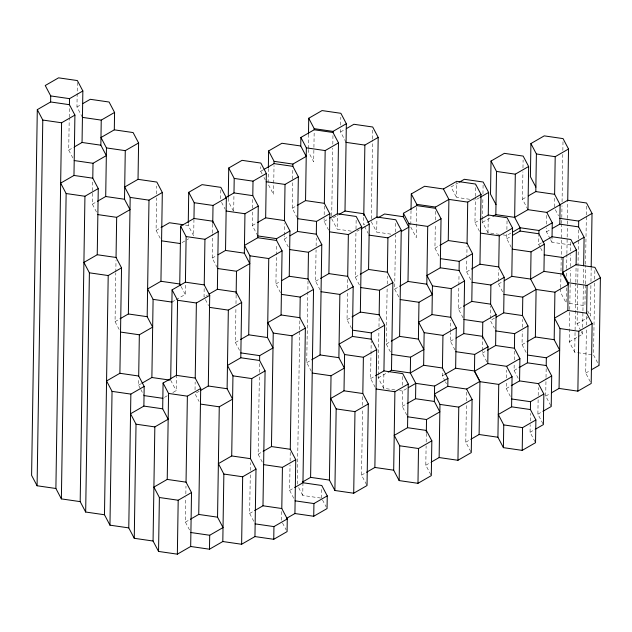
<?xml version="1.0" encoding="UTF-8"?>
<svg xmlns="http://www.w3.org/2000/svg" width="632" height="632" viewBox="0 0 632 632"><rect width="100%" height="100%" fill="white"/><g stroke="black" fill="none" stroke-linecap="round" stroke-linejoin="round"><path stroke-width="0.47" stroke-dasharray="3.16 2.37" d="M72.838 157.953L68.722 150.147L69.22 118.231M69.236 117.26L69.417 105.655M82.444 117.386L76.954 106.982L77.341 82.523M96.491 212.004L92.383 204.199L92.572 191.67M92.588 190.706L92.722 182.032M119.156 329.454L115.048 321.649L115.806 273.024M115.822 272.052L116.004 260.376M140.383 388.656L138.55 385.18L138.653 378.766M160.196 238.225L156.08 230.419L156.594 197.856M156.649 193.905L156.775 186.013M172.836 392.559L176.17 390.639L176.407 375.353M176.067 299.687L185.231 294.409L185.389 284.06M193.961 219.446L193.7 235.878L188.218 225.466L188.249 223.523M189.529 529.924L185.413 522.119L185.792 497.747M185.855 493.845L185.974 486.048M195.035 389.778L195.154 381.981M204.168 288.619L204.041 296.977L207.375 295.057M217.234 267.66L212.202 258.117L212.581 233.832M212.597 232.86L212.731 224.115M220.687 198.717L220.837 189.252M228.255 198.25L228.207 201.174L233.698 211.586M233.714 210.614L233.966 194.182M239.496 350.302L235.388 342.497L235.933 307.555M235.989 303.676L236.131 294.939M257.809 235.926L252.326 225.521L252.587 209.145M252.603 208.181L252.753 198.543M253.772 521.274L249.664 513.468L250.272 474.34M250.327 470.421L250.454 462.6M262.106 173.903L260.732 171.296L260.803 166.73M262.256 462.039L258.14 454.234L259.357 376.285M259.42 372.335L259.57 362.468M268.339 168.491L268.094 184.094L273.577 194.498L274.027 165.545M280.482 292.624L275.915 283.958L276.35 255.921M276.366 254.957L276.532 244.323M288.287 246.946L284.171 239.141L284.218 236.21M284.234 235.23L284.416 223.499M281.611 520.239L281.746 511.446M297.238 217.819L292.213 208.276L292.656 179.994M292.671 179.022L292.821 169.273M293.746 498.237L289.638 490.432L290.033 464.954M290.096 461.036L290.23 452.22M297.293 484.057L299.687 330.497M299.702 329.517L299.884 317.699M320.629 498.04L302.76 495.449L302.957 482.753M308.25 149.46L308.219 151.411L313.701 161.816L313.914 148.283M308.266 148.488L308.495 133.858M311.315 371.3L306.741 362.634L308.021 280.971M313.93 147.319L314.167 131.717M320.14 289.962L315.573 281.295L316.063 249.893M316.118 245.967L316.245 238.114M328.632 230.103L324.066 221.429L324.105 218.569M324.169 214.762L324.303 206.182M321.57 498.174L321.704 489.381M331.713 215.765L332.764 148.165M332.827 144.246L332.961 135.43M351.258 231.154L337.148 229.116L337.385 213.75M346.06 142.366L340.577 131.962L340.624 129.015M340.688 125.089L340.806 117.228M351.597 328.435L347.031 319.76L347.458 292.126M347.521 288.184L347.655 279.297M359.363 284.945L355.255 277.14L355.958 231.841L359.292 229.922M356.006 228.958L356.164 218.395M363.74 217.408L363.629 224.723L366.963 222.804M366.568 484.673L361.543 475.138L362.57 409.267M362.634 405.341L362.768 396.493M371.284 218.727L372.509 139.83M372.525 138.843L372.667 129.963M375.179 387.266L370.605 378.592L370.976 354.939M370.992 353.952L371.189 341.138M390.821 234.14L376.719 232.094L376.925 218.925M394.945 389.944L383.663 388.309L378.181 377.904L378.213 375.929M378.228 374.942L378.916 330.583M378.979 326.641L379.113 317.77M383.663 388.309L383.901 372.841M390.378 351.866L386.263 344.061L387.139 287.939M387.203 284.005L387.321 276.129M398.792 296.945L394.684 289.14L395.529 234.82M395.569 231.999L395.735 221.65M406.803 415.074L402.228 406.4L402.497 389.107M402.56 385.236L402.71 375.574M411.021 210.519L410.768 227.093L416.251 237.506L416.733 206.569M430.834 474.766L425.81 465.231L426.11 445.892M426.173 442.029L426.324 432.359M439.043 256.031L434.934 248.226L435.314 223.902M435.377 220.007L435.511 211.254M445.062 381.12L442.321 375.914L442.408 370.636M454.993 349.962L450.418 341.288L450.553 332.653M450.569 331.697L450.75 320.179M469.655 199.285L456.494 197.374L456.723 182.253M463.051 317.762L458.484 309.095L458.84 285.956M458.856 284.993L459.022 274.383M470.737 279.684L466.621 271.878L466.819 259.057M466.835 258.069L467.024 246.235M470.816 451.73L465.784 442.187L466.369 404.796M466.432 400.854L466.566 391.998M479.514 231.352L474.948 222.677L475.343 197.271M475.359 196.323L475.533 184.979M499.28 234.346L487.999 232.71L482.508 222.306L482.54 220.339M482.556 219.359L482.895 197.737M482.959 193.811L483.093 184.963M486.861 361.86L482.295 353.185L482.319 351.313M482.334 350.381L482.508 339.147M487.999 232.71L488.26 215.978M490.393 318.591L490.582 306.07M502.598 291.818L498.49 284.013L498.514 282.117M498.529 281.169L498.711 269.777M511.32 247.404L506.753 238.73L506.832 233.469M506.896 229.535L507.038 220.679M510.348 396.382L506.24 388.577L506.327 382.771M506.406 377.936L506.524 370.194M518.193 378.299L514.077 370.494L514.187 363.716M514.243 359.845L514.377 351.139M527.973 209.674L522.49 199.262L522.917 171.778M522.972 167.851L523.099 160.007M526.156 352.451L522.04 344.645L522.253 331.073M522.308 327.202L522.435 319.444M535.083 441.823L530.051 432.28L530.169 424.704M530.232 420.92L530.351 413.344M540.091 247.041L538.717 244.434L538.875 234.748M542.92 423.732L537.895 414.197L538.124 399.4M538.188 395.458L538.306 387.574M550.132 238.778L546.475 231.833L546.538 227.947M546.593 224.06L546.735 215.315M550.764 405.649L545.732 396.106L546.009 378.355M546.024 377.375L546.167 368.495M570.767 244.971L551.957 242.246L552.044 236.755M554.422 206.972L554.572 197.231M560.71 288.587L560.647 292.537L566.13 302.941L566.375 287.149M560.726 287.6L561.706 224.447M561.722 223.459L561.801 218.53M561.816 217.542L561.998 205.7M562.061 201.758L562.804 154.39M562.859 150.44L563.001 141.56M566.548 276.287L566.651 269.374M566.667 268.387L566.888 254.57M566.904 253.582L567.346 224.953M567.362 223.965L567.734 200.265M591.671 354.71L574.741 352.253L569.258 341.849L569.748 310.533M569.764 309.554L570.372 270.409M570.435 266.499L570.617 254.759M570.68 250.841L570.822 241.313M574.741 352.253L575.815 283.334M575.831 282.346L576.108 264.626M580.753 330.694L577.103 323.758L577.3 311.039M577.316 310.059L577.727 283.642M577.743 282.662L578.414 239.607M578.422 238.627L578.596 227.86M578.422 336.564L582.586 334.162L582.625 331.231M582.688 327.313L583.36 284.258M583.376 283.278L583.636 266.649M585.264 284.937L584.94 305.675L568.95 303.352M585.279 283.95L585.572 265.195M585.587 264.208L586.338 215.828M586.354 214.84L586.496 205.961M590.28 381.736L585.706 373.07L586.401 328.893M586.457 324.967L586.599 316.134M590.904 285.474L590.422 316.079L587.681 310.873M590.959 281.524L591.181 267.699M594.673 283.104L593.551 354.979L599.033 365.391M594.736 279.17L594.87 270.306M76.954 106.982L81.125 104.58M68.722 150.147L73.723 147.272M92.383 204.199L96.546 201.798M156.08 230.419L160.251 228.026M260.732 171.296L263.228 169.858M340.577 131.962L345.578 129.078M182.04 242.593L186.203 240.2M187.04 239.718L188.707 238.754M252.326 225.521L256.489 223.12M292.213 208.276L296.376 205.874M212.202 258.117L216.365 255.723M115.048 321.649L119.211 319.255M171.904 302.088L175.238 300.168M284.171 239.141L288.334 236.739M324.066 221.429L328.229 219.028M333.333 217.748L338.325 214.864M275.915 283.958L280.079 281.556M458.5 182.648L451.003 186.969L456.494 197.374M315.573 281.295L319.737 278.894M138.55 385.18L141.055 383.743M479.459 197.705L475.296 200.107L473.415 199.831M235.388 342.497L239.552 340.103M355.255 277.14L359.418 274.738M164.51 397.354L167.843 395.435M474.948 222.677L479.941 219.794M434.934 248.226L439.098 245.824M482.508 222.306L492.502 216.547M522.49 199.262L526.654 196.86M199.135 391.279L194.972 393.681L199.088 401.486M394.684 289.14L398.847 286.738M347.031 319.76L351.195 317.359M510.972 233.034L506.801 235.436L503.04 234.891M506.753 238.73L510.917 236.328M306.741 362.634L310.912 360.232M466.621 271.878L470.785 269.485M546.475 231.833L550.638 229.432M538.717 244.434L542.051 242.514M386.263 344.061L390.426 341.659M498.49 284.013L503.483 281.137M458.484 309.095L462.648 306.694M370.605 378.592L374.776 376.19M378.181 377.904L386.507 373.101M450.418 341.288L455.419 338.404M258.14 454.234L262.304 451.833M494.524 318.117L490.361 320.519L494.469 328.324M406.637 388.641L402.473 391.034L399.653 390.631M185.413 522.119L189.576 519.725M442.321 375.914L444.817 374.476M482.295 353.185L486.458 350.784M402.228 406.4L407.229 403.516M522.04 344.645L526.203 342.244M577.103 323.758L587.926 317.517M249.664 513.468L253.827 511.067M289.638 490.432L293.801 488.03M514.077 370.494L518.24 368.093M569.258 341.849L577.585 337.046M506.24 388.577L510.403 386.184M361.543 475.138L365.707 472.736M425.81 465.231L430.811 462.348M465.784 442.187L469.947 439.785M545.732 396.106L549.895 393.704M585.706 373.07L589.877 370.668M537.895 414.197L542.058 411.795M530.051 432.28L535.051 429.404M185.397 225.063L188.218 225.466M555.323 209.682L558.522 215.757M550.591 239.639L551.957 242.246M540.55 247.902L542.833 252.239M581.211 331.563L582.586 334.162M371.237 221.69L376.719 232.094M364.546 226.461L368.195 233.398M445.521 381.981L446.437 383.719M331.666 218.704L337.148 229.116M263.931 177.371L265.306 179.97M221.571 202.343L225.229 209.279M322.486 499.912L326.144 506.848M205.408 299.576L208.607 305.651M298.652 487.643L302.76 495.449M181.115 286.604L185.231 294.409M282.512 522.948L286.162 529.885M170.687 380.227L176.17 390.639M140.841 389.517L144.033 395.593"/><path stroke-width="0.95" d="M61.375 498.893L66.139 193.534L60.648 183.13L73.976 175.451L74.916 115.095L69.433 104.691L50.623 101.965L37.304 109.644L31.6 475.351L37.083 485.763L55.893 488.489L61.375 498.893L80.185 501.626L85.668 512.031L104.478 514.756L109.96 525.168L128.77 527.894L134.253 538.298L153.062 541.024L158.545 551.436L177.355 554.161L190.682 546.483L209.484 549.208L222.812 541.529L241.622 544.255L254.949 536.576L273.751 539.301L287.078 531.623L287.276 518.927L281.793 508.515L282.433 467.372L295.76 459.685L290.278 449.281L292.047 335.79L305.367 328.111L299.884 317.699L300.208 297.087L313.535 289.409L308.045 279.004L308.463 252.279L321.791 244.592L316.308 234.188L316.506 221.413L329.833 213.735L324.342 203.322L325.172 150.574L338.491 142.895L333.009 132.491L333.025 131.393L346.352 123.714L340.869 113.302L322.059 110.576L308.732 118.255L308.495 133.858M37.083 485.763L42.786 120.048L37.304 109.644M50.623 101.965L50.718 95.93L45.235 85.517L58.563 77.839L77.373 80.564L82.855 90.976L82.049 142.469L74.552 146.79M55.893 488.489L61.596 122.774L74.916 115.095M69.433 104.691L69.528 98.655L82.855 90.976M80.185 501.626L84.941 196.26L98.268 188.581L92.786 178.177L93.015 163.285L106.342 155.606L100.859 145.194L101.246 120.112L114.574 112.433L109.091 102.029L90.281 99.303L82.784 103.616M85.668 512.031L89.396 272.819L83.914 262.414L97.241 254.736L116.043 257.461L121.534 267.865L119.89 373.283L106.563 380.97L112.046 391.374L109.96 525.168M97.241 254.736L98.268 188.581M97.375 201.316L105.702 196.513L106.46 147.92L100.978 137.515L114.305 129.837L133.115 132.562L138.598 142.966L138.029 179.338L124.701 187.017L130.184 197.421L128.367 313.97L120.04 318.773M104.478 514.756L108.206 275.544L121.534 267.865M114.305 129.837L114.574 112.433M116.043 257.461L116.675 217.329L129.995 209.65L124.512 199.246L125.27 150.645L138.598 142.966M128.77 527.894L130.856 394.099L144.183 386.421L138.692 376.016L139.34 334.786L152.66 327.107L147.177 316.695L148.994 200.154L162.321 192.468L156.839 182.063L138.029 179.338M134.253 538.298L136.03 424.183L130.548 413.77L143.875 406.092L162.685 408.817L168.167 419.229L154.84 426.908L136.03 424.183M143.875 406.092L144.183 386.421M141.884 383.261L151.877 377.502L153.094 299.363L147.612 288.95L160.939 281.272L179.749 283.997L180.657 285.735M153.062 541.024L154.84 426.908M160.939 281.272L162.321 192.468M158.545 551.436L159.382 497.51L153.9 487.098L167.227 479.419L186.037 482.153L191.52 492.557L190.682 546.483M162.685 408.817L163.08 383.032L176.407 375.353L195.217 378.078L200.7 388.49L198.74 514.44L190.406 519.243M167.227 479.419L168.57 393.444L163.08 383.032M170.703 379.255L172.094 289.859L185.421 282.18L204.231 284.906L209.713 295.318L208.299 386.002L200.802 390.315M176.407 375.353L177.576 300.271L172.094 289.859M179.749 283.997L180.649 226.153L193.969 218.475L212.779 221.208L218.261 231.612L217.368 289.298L209.034 294.101M177.355 554.161L178.192 500.236L191.52 492.557M185.421 282.18L186.132 236.566L180.649 226.153M188.265 222.543L188.731 192.318L202.058 184.639L220.868 187.364L226.351 197.769L225.529 250.438L218.032 254.759M186.037 482.153L187.372 396.169L200.7 388.49M193.969 218.475L194.214 202.722L188.731 192.318M195.217 378.078L196.386 302.997L209.713 295.318M204.231 284.906L204.942 239.291L218.261 231.612M212.747 223.143L213.023 205.447L226.351 197.769M209.484 549.208L209.706 535.257L223.033 527.578L217.542 517.166L219.265 406.811L232.592 399.132L227.109 388.727L228.334 310.115L241.661 302.436L236.171 292.024L217.368 289.298M222.812 541.529L223.862 474.047L218.38 463.635L231.707 455.956L250.517 458.682L256 469.094L254.949 536.576M228.27 197.271L228.729 168.025L242.056 160.338L260.858 163.072L266.349 173.476L265.653 217.835L257.327 222.638M225.656 197.729L233.982 192.926L234.211 178.429L228.729 168.025M231.707 455.956L232.955 375.85L227.473 365.446L240.792 357.767L259.602 360.493L265.085 370.905L262.983 505.79L254.657 510.593M236.147 293.967L236.494 271.254L249.822 263.576L244.339 253.163L244.955 213.742L258.275 206.064L252.792 195.659L253.021 181.155L266.349 173.476M240.792 357.767L241.661 302.436M241.622 544.255L242.672 476.773L256 469.094M240.381 339.621L248.716 334.818L249.94 255.818L244.458 245.406L257.785 237.727L276.595 240.452L282.077 250.865L281.074 314.973L267.755 322.652L273.237 333.064L271.468 446.555L263.141 451.351M250.517 458.682L251.765 378.584L265.085 370.905M257.785 237.727L258.275 206.064M259.602 360.493L259.681 355.634L273 347.956L267.518 337.543L268.75 258.543L282.077 250.865M268.347 167.512L268.608 150.937L281.935 143.259L300.745 145.984L306.228 156.388L292.9 164.075L274.091 161.342L268.608 150.937M264.065 169.376L274.059 163.617L274.091 161.342M276.595 240.452L276.618 238.651L289.946 230.972L284.463 220.568L285.024 184.433L298.351 176.755L292.869 166.342L292.9 164.075M273.751 539.301L273.948 526.606L287.276 518.927M281.746 280.592L289.243 276.271L289.946 230.972M290.001 235.783L297.498 231.462L298.351 176.755M286.588 518.335L294.923 513.532L295.76 459.685M300.745 145.984L300.879 137.444L314.199 129.765L333.009 132.491M297.206 205.4L305.54 200.597L306.362 147.849L300.879 137.444M294.63 487.548L302.957 482.753L305.367 328.111M314.199 129.765L314.215 128.667L308.732 118.255M302.278 482.161L310.604 477.358L313.535 289.409M294.923 513.532L313.733 516.265L313.93 503.562L327.25 495.883L321.767 485.479L302.957 482.753M311.742 359.75L320.068 354.955L321.791 244.592M320.566 278.412L328.893 273.617L329.833 213.735M327.25 495.883L327.052 508.578L313.733 516.265M367.792 222.322L376.956 217.045L395.758 219.77L401.249 230.182L387.922 237.861L387.384 272.187L392.867 282.599L379.548 290.278L379.161 314.807L384.643 325.219L371.324 332.898L371.221 339.163L376.704 349.575L363.384 357.254L362.815 393.538L368.298 403.951L367.026 485.542L353.707 493.221L334.897 490.495L329.414 480.083L331.034 375.764L344.361 368.085L338.878 357.68L339.866 294.425L353.185 286.746L347.703 276.342L348.358 234.567L361.678 226.888L356.195 216.476L337.385 213.75L329.896 218.072M337.385 213.75L338.491 142.895M334.897 490.495L336.169 408.904L330.686 398.492L344.005 390.813L362.815 393.538M339.163 214.382L344.993 211.025L346.352 123.714M344.005 390.813L344.574 354.528L339.092 344.116L352.411 336.437L371.221 339.163M352.411 336.437L353.185 286.746M353.707 493.221L354.979 411.63L368.298 403.951M352.024 316.885L360.351 312.082L361.678 226.888M363.771 215.583L364.869 145.091L378.197 137.413L372.714 127.008L353.904 124.275L346.407 128.596M360.248 274.264L368.575 269.461L369.286 224.163L363.803 213.75L344.993 211.025M376.956 217.045L378.197 137.413M366.544 472.254L374.871 467.451L376.704 349.575M375.606 375.708L383.932 370.913L384.643 325.219M388.174 372.145L391.5 370.226L392.867 282.599M399.163 480.589L399.701 445.789L394.218 435.385L407.545 427.698L426.355 430.432L431.838 440.836L431.293 475.635L417.973 483.314L399.163 480.589L393.681 470.184L394.897 391.722L408.225 384.043L402.742 373.638L383.932 370.913M391.263 341.185L399.59 336.382L401.249 230.182M401.36 231.462L408.849 227.141L403.366 216.737L403.421 213.284L416.749 205.605L435.559 208.331L441.041 218.735L440.275 267.802L426.948 275.481L432.43 285.893L431.988 314.578L418.661 322.257L424.143 332.661L423.638 365.272L410.31 372.951L391.5 370.226M399.677 286.257L408.003 281.453L408.904 223.689L403.421 213.284M407.545 427.698L408.225 384.043M411.037 209.548L411.282 193.945L424.609 186.266L443.419 188.992L456.738 181.313L475.548 184.038L481.031 194.443L479.949 264.2L471.614 269.003M441.041 218.735L427.714 226.422L426.813 284.187L432.296 294.591L418.977 302.27L418.4 339.108L423.882 349.512L410.555 357.199L410.31 372.951L415.793 383.355L415.556 398.721L407.229 403.516M416.749 205.605L416.764 204.349L411.282 193.945M417.973 483.314L418.51 448.515L431.838 440.836M426.324 432.359L426.521 419.537L439.848 411.851L434.366 401.446L434.603 386.081L447.93 378.402L442.447 367.998L442.953 335.395L456.28 327.708L450.798 317.303L451.24 288.619L464.567 280.94L459.085 270.528L459.227 261.364L472.554 253.677L467.064 243.273L467.712 202.121L481.031 194.443M435.559 208.331L435.574 207.075L448.902 199.396L467.712 202.121M431.64 461.866L439.137 457.544L439.967 404.409L434.484 393.997L447.804 386.318L466.613 389.051L479.941 381.365L474.458 370.96L455.648 368.235L445.655 373.994M439.927 245.342L448.262 240.547L448.902 199.396L443.419 188.992M447.804 386.318L447.93 378.402M455.648 368.235L456.28 327.708M439.137 457.544L457.947 460.278L458.777 407.134L472.096 399.456L466.613 389.051M456.249 337.93L463.746 333.609L464.567 280.94M463.477 306.212L471.804 301.409L472.554 253.677M472.096 399.456L471.267 452.599L457.947 460.278M474.45 371.276L487.778 363.59L506.588 366.323L512.07 376.727L498.743 384.406L479.933 381.681L474.45 371.276L474.711 354.426L488.038 346.739L482.556 336.335L463.746 333.609M470.785 439.311L479.111 434.508L479.941 381.365M482.524 338.207L482.777 322.225L496.096 314.546L490.614 304.142L490.914 285.016L504.241 277.337L498.751 266.925L499.241 235.815L512.568 228.128L507.077 217.724L488.275 214.998L480.778 219.32M488.275 214.998L488.623 192.428L483.14 182.016L464.33 179.291L459.338 182.174M487.778 363.59L488.038 346.739M493.339 216.065L495.836 214.627L514.646 217.353L527.973 209.674L528.644 166.485L523.162 156.08L504.352 153.347L491.024 161.034L490.511 194.182L495.994 204.594M495.836 214.627L496.507 171.438L491.024 161.034M487.288 350.31L495.614 345.507L496.096 314.546M511.233 385.702L519.559 380.899L538.369 383.624L543.852 394.036L530.532 401.715L530.406 409.552L535.889 419.956L535.533 442.692L522.214 450.371L503.404 447.646L497.921 437.233L498.743 384.406M496.191 317.161L503.688 312.84L504.241 277.337M503.404 447.646L503.759 424.909L498.277 414.505L511.596 406.826L530.406 409.552M504.32 280.655L511.809 276.334L512.568 228.128M511.596 406.826L512.07 376.727M528.644 166.485L515.317 174.163L514.646 217.353L520.128 227.757L520.081 231.051L512.584 235.373M519.559 380.899L519.907 358.644L514.424 348.232L514.653 333.657L527.981 325.978L522.49 315.565L522.783 297.151L536.102 289.472L554.912 292.197L568.239 284.519L562.757 274.106L563.009 257.572L576.337 249.893L570.854 239.481L552.044 236.755L542.888 242.04M522.214 450.371L522.569 427.643L535.889 419.956M519.077 367.611L527.404 362.815L527.981 325.978M559.407 205.068L567.734 200.265L568.531 149.01L563.049 138.606L544.239 135.872L530.912 143.551L530.398 176.707L535.881 187.119M527.973 209.674L546.775 212.399L552.265 222.804L538.938 230.483L538.883 233.777L544.373 244.181L531.046 251.868L530.619 279.06L536.102 289.472L535.367 336.967L527.041 341.77M528.312 195.904L535.81 191.583L536.394 153.963L530.912 143.551M511.809 276.334L530.619 279.06L543.947 271.381L544.373 244.181M543.852 394.036L543.378 424.601L535.881 428.923M542.888 411.313L551.222 406.518L551.697 375.945L546.214 365.541L546.332 357.783L559.66 350.096L554.177 339.692L554.912 292.197M552.044 236.755L552.265 222.804M552.305 228.476L559.802 224.155L560.102 204.721L554.62 194.308L555.204 156.689L568.531 149.01M559.059 388.427L559.992 328.545L554.509 318.141L567.836 310.462L586.646 313.188L592.129 323.592L591.197 383.474L577.869 391.153L559.059 388.427L551.562 392.748M567.836 310.462L568.263 282.709L562.78 272.305L576.108 264.626L594.917 267.352L600.4 277.764L599.033 365.391L591.536 369.704M576.108 264.626L576.337 249.893M583.652 265.669L584.094 237.292L578.612 226.88L578.699 221.082L592.026 213.403L586.543 202.998L567.734 200.265M577.869 391.153L578.801 331.271L592.129 323.592M586.646 313.188L587.073 285.443L600.4 277.764M591.197 266.712L592.026 213.403M161.081 227.544L169.408 222.74L183.517 224.787M377.897 217.843L384.556 214.003L403.366 216.737M360.951 228.958L369.286 224.163M480.296 197.224L488.623 192.428M512.631 232.078L520.128 227.757L538.938 230.483M546.775 212.399L560.102 204.721M573.264 243.533L584.094 237.292M408.304 387.677L415.793 383.355L434.603 386.081M506.588 366.323L519.907 358.644M538.369 383.624L551.697 375.945M536.394 153.963L555.204 156.689M314.215 128.667L333.025 131.393M50.718 95.93L69.528 98.655M346.06 142.366L364.869 145.091M496.507 171.438L515.317 174.163M306.362 147.849L325.172 150.574M82.444 117.386L101.246 120.112M42.786 120.048L61.596 122.774M535.81 191.583L554.62 194.308M274.059 163.617L292.869 166.342M82.049 142.469L100.859 145.194M106.46 147.92L125.27 150.645M559.889 218.356L578.699 221.082M559.802 224.155L578.612 226.88M266.214 181.708L285.024 184.433M416.764 204.349L435.574 207.075M234.211 178.429L253.021 181.155M74.213 160.552L93.015 163.285M520.081 231.051L538.883 233.777M305.54 200.597L324.342 203.322M233.982 192.926L252.792 195.659M480.431 233.082L499.241 235.815M408.904 223.689L427.714 226.422M73.976 175.451L92.786 178.177M194.214 202.722L213.023 205.447M512.236 249.134L531.046 251.868M297.696 218.688L316.506 221.413M448.262 240.547L467.064 243.273M544.207 254.846L563.009 257.572M226.145 211.017L244.955 213.742M130.184 197.421L148.994 200.154M265.653 217.835L284.463 220.568M105.702 196.513L124.512 199.246M369.112 235.136L387.922 237.861M66.139 193.534L84.941 196.26M329.548 231.833L348.358 234.567M297.498 231.462L316.308 234.188M543.947 271.381L562.757 274.106M479.949 264.2L498.751 266.925M440.417 258.63L459.227 261.364M257.809 235.926L276.618 238.651M568.263 282.709L587.073 285.443M97.865 214.603L116.675 217.329M440.275 267.802L459.085 270.528M289.654 249.545L308.463 252.279M186.132 236.566L204.942 239.291M472.104 282.291L490.914 285.016M368.575 269.461L387.384 272.187M161.571 240.832L180.373 243.557M225.529 250.438L244.339 253.163M249.94 255.818L268.75 258.543M503.973 294.425L522.783 297.151M408.003 281.453L426.813 284.187M432.43 285.893L451.24 288.619M328.893 273.617L347.703 276.342M471.804 301.409L490.614 304.142M289.243 276.271L308.045 279.004M360.738 287.552L379.548 290.278M217.692 268.529L236.494 271.254M503.688 312.84L522.49 315.565M400.167 299.544L418.977 302.27M321.056 291.7L339.866 294.425M559.992 328.545L578.801 331.271M431.988 314.578L450.798 317.303M463.967 319.5L482.777 322.225M281.398 294.362L300.208 297.087M495.844 330.931L514.653 333.657M535.367 336.967L554.177 339.692M360.351 312.082L379.161 314.807M89.396 272.819L108.206 275.544M424.143 332.661L442.953 335.395M495.614 345.507L514.424 348.232M281.074 314.973L299.884 317.699M177.576 300.271L196.386 302.997M209.524 307.381L228.334 310.115M153.094 299.363L171.904 302.088M399.59 336.382L418.4 339.108M527.523 355.05L546.332 357.783M352.514 330.165L371.324 332.898M455.901 351.692L474.711 354.426M527.404 362.815L546.214 365.541M273.237 333.064L292.047 335.79M128.367 313.97L147.177 316.695M391.745 354.465L410.555 357.199M248.716 334.818L267.518 337.543M423.638 365.272L442.447 367.998M344.574 354.528L363.384 357.254M320.068 354.955L338.878 357.68M120.53 332.061L139.34 334.786M240.871 352.909L259.681 355.634M511.723 398.99L530.532 401.715M312.232 373.038L331.034 375.764M376.095 388.996L394.897 391.722M415.556 398.721L434.366 401.446M439.967 404.409L458.777 407.134M232.955 375.85L251.765 378.584M503.759 424.909L522.569 427.643M151.877 377.502L169.747 380.093M119.89 373.283L138.692 376.016M208.299 386.002L227.109 388.727M407.711 416.804L426.521 419.537M336.169 408.904L354.979 411.63M479.111 434.508L497.921 437.233M168.57 393.444L187.372 396.169M144.033 395.593L162.843 398.318M200.455 404.085L219.265 406.811M112.046 391.374L130.856 394.099M399.701 445.789L418.51 448.515M271.468 446.555L290.278 449.281M374.871 467.451L393.681 470.184M263.623 464.639L282.433 467.372M310.604 477.358L329.414 480.083M223.862 474.047L242.672 476.773M295.12 500.836L313.93 503.562M262.983 505.79L281.793 508.515M159.382 497.51L178.192 500.236M198.74 514.44L217.542 517.166M255.146 523.881L273.948 526.606M190.896 532.531L209.706 535.257"/></g></svg>
